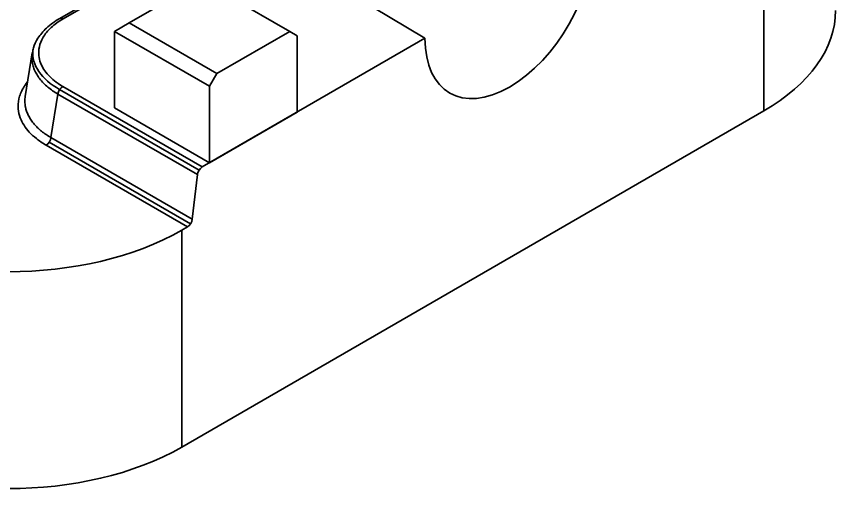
# Model space of a CAD drawing. Header units: millimetres. Extents: x 256 to 2096, y 1004 to 2403.
# Drawn here: x 1859.1 to 2096, y 1909.2 to 2045.7 of the extents above; entities that cross this region are included whole.
import ezdxf

# ---------------------------------------------------------------- set-up
doc = ezdxf.new("R2010")
doc.units = ezdxf.units.MM
doc.layers.add('1', color=7, linetype='Continuous', true_color=0xffffff)
doc.layers.add('8', color=7, linetype='Continuous', true_color=0xffffff)

msp = doc.modelspace()

# ---------------------------------------------------------------- linework, layer by layer
at = {"layer": '1', "color": 7, "linetype": 'Continuous', "lineweight": 35}
for p, q in [((2075.239, 2081.076), (2075.239, 2018.402)), ((1918.821, 2072.351), (1871.656, 2045.121)), ((1919.8, 2072.24), (1872.656, 2045.022)), ((1948.266, 2056.697), (1977.262, 2039.361)), ((1912.849, 2002.172), (1977.262, 2039.361)), ((1863.68, 2035.121), (1861.674, 2022.588)), ((1911.945, 2001.274), (1871.611, 2024.562)), ((1872.514, 2025.46), (1912.849, 2002.172)), ((1869.101, 2010.674), (1871.114, 2023.245)), ((1871.114, 2023.245), (1911.448, 1999.958)), ((1906.947, 1921.238), (2075.239, 2018.402)), ((1868.604, 2009.357), (1909.486, 1985.755)), ((1869.101, 2010.674), (1909.983, 1987.071)), ((1867.701, 2008.459), (1908.582, 1984.857)), ((1909.983, 1987.071), (1911.448, 1999.958)), ((1908.582, 1984.857), (1906.947, 1983.913)), ((1906.947, 1983.913), (1906.947, 1921.238))]:
    msp.add_line(p, q, dxfattribs=at)
for centre, major_axis, ratio, start_param, end_param in [((2001.7, 2053.471), (17.28, 29.93), 0.5773503, 2.3561945, 5.4977871), ((2025.034, 2047.387), (71, 0), 0.5773503, 5.4977871, 6.2831853), ((1872.656, 2043.389), (1, -1.732), 0.5773503, 2.3561945, 3.1423646), ((1890.048, 2035.354), (26.241, 0.188), 0.5731203, 3.0958696, 3.9292621), ((1872.514, 2023.827), (1, 1.732), 0.5773503, 0.7853982, 2.2165682), ((1867.701, 2010.092), (1, 1.732), 0.5773503, 3.9269908, 5.3581608), ((1912.849, 2000.539), (1, 1.732), 0.5773503, 0.7853982, 2.2165682), ((1908.582, 1986.49), (-1, -1.732), 0.5773503, 0.7853982, 2.2165682), ((1856.743, 2012.898), (-71, 0), 0.5773503, 0.7853982, 2.3561945), ((1856.743, 1950.224), (71, 0), 0.5773503, 3.9269908, 5.4977871)]:
    msp.add_ellipse(centre, major_axis=major_axis, ratio=ratio, start_param=start_param, end_param=end_param, dxfattribs=at)
for points, knots in [([(1871.656, 2045.12), (1870.179, 2044.266), (1867.751, 2042.497), (1865.281, 2039.534), (1864.077, 2037.121), (1863.831, 2035.719), (1863.788, 2035.291)], [0, 0, 0, 0, 0.333928, 0.630651, 0.8887371, 1, 1, 1, 1]), ([(1863.679, 2035.114), (1863.653, 2034.951), (1863.631, 2034.789), (1863.564, 2034.133), (1863.557, 2033.642), (1863.626, 2032.668), (1863.702, 2032.186), (1863.934, 2031.233), (1864.089, 2030.764), (1864.473, 2029.841), (1864.702, 2029.389), (1865.229, 2028.504), (1865.527, 2028.071), (1866.185, 2027.231), (1866.545, 2026.822), (1867.323, 2026.031), (1867.74, 2025.648), (1868.625, 2024.912), (1869.093, 2024.557), (1870.072, 2023.878), (1870.584, 2023.554), (1871.114, 2023.245)], [0, 0, 0, 0, 0.0352923, 0.0352923, 0.142482, 0.142482, 0.2496718, 0.2496718, 0.3568615, 0.3568615, 0.4640513, 0.4640513, 0.571241, 0.571241, 0.6784308, 0.6784308, 0.7856205, 0.7856205, 0.8928103, 0.8928103, 1, 1, 1, 1]), ([(1862.252, 2026.664), (1861.814, 2026.125), (1860.643, 2024.464), (1859.627, 2021.788), (1859.491, 2018.88), (1860.115, 2016.356), (1861.246, 2014.171), (1862.742, 2012.254), (1864.751, 2010.37), (1866.617, 2009.085), (1867.701, 2008.459)], [0, 0, 0, 0, 0.0649778, 0.1985524, 0.332127, 0.4657016, 0.5992762, 0.7328508, 0.8664254, 1, 1, 1, 1]), ([(1861.624, 2022.231), (1861.562, 2021.713), (1861.546, 2021.199), (1861.59, 2020.437), (1861.615, 2020.184), (1861.669, 2019.808), (1861.701, 2019.621), (1861.744, 2019.403), (1861.767, 2019.295), (1861.779, 2019.241), (1861.786, 2019.214), (1861.789, 2019.201), (1861.79, 2019.194), (1861.791, 2019.19), (1861.791, 2019.189), (1861.792, 2019.188), (1861.792, 2019.188), (1861.792, 2019.187), (1861.792, 2019.187), (1861.885, 2018.787), (1862.127, 2017.991), (1862.656, 2016.82), (1863.118, 2016.059), (1863.632, 2015.31), (1863.916, 2014.941), (1864.535, 2014.219), (1864.871, 2013.865), (1865.59, 2013.175), (1865.975, 2012.838), (1866.791, 2012.184), (1867.222, 2011.867), (1868.129, 2011.254), (1868.605, 2010.958), (1869.101, 2010.674)], [0, 0, 0, 0, 0.0999775, 0.0999775, 0.1499787, 0.1499787, 0.1749794, 0.1874797, 0.1937298, 0.1968549, 0.1984174, 0.1991987, 0.1995893, 0.1997847, 0.1998823, 0.1999312, 0.1999556, 0.1999556, 0.19998, 0.19998, 0.2999825, 0.399985, 0.4999875, 0.4999875, 0.59999, 0.59999, 0.6999925, 0.6999925, 0.799995, 0.799995, 0.8999975, 0.8999975, 1, 1, 1, 1]), ([(1861.672, 2022.579), (1861.654, 2022.463), (1861.638, 2022.347), (1861.624, 2022.231), (1861.624, 2022.231), (1861.624, 2022.231)], [0, 0, 0, 0, 0.9988846, 0.9988846, 1, 1, 1, 1])]:
    msp.add_open_spline(points, degree=3, knots=knots, dxfattribs=at)
for points in [[(1872.656, 2045.022), (1871.265, 2044.218), (1868.952, 2042.511), (1866.631, 2039.624), (1865.587, 2036.856), (1865.48, 2034.371), (1866.017, 2032.215), (1866.987, 2030.346), (1868.269, 2028.706), (1869.991, 2027.093), (1871.587, 2025.995), (1872.514, 2025.46)], [(1863.709, 2035.292), (1863.698, 2035.232), (1863.688, 2035.173), (1863.679, 2035.114)]]:
    msp.add_open_spline(points, degree=3, dxfattribs=at)
at = {"layer": '8', "color": 7, "linetype": 'Continuous', "lineweight": 35}
for p, q in [((1912.794, 2055.988), (1891.706, 2043.813)), ((1938.179, 2041.332), (1912.794, 2055.988)), ((1887.464, 2041.364), (1891.706, 2043.813)), ((1891.706, 2043.813), (1917.091, 2029.157)), ((1887.464, 2019.278), (1887.464, 2041.364)), ((1914.97, 2025.483), (1887.464, 2041.364)), ((1938.179, 2041.332), (1917.091, 2029.157)), ((1940.301, 2040.107), (1938.179, 2041.332)), ((1940.301, 2018.022), (1940.301, 2040.107)), ((1917.091, 2029.157), (1914.97, 2025.483)), ((1914.97, 2003.397), (1914.97, 2025.483)), ((1887.464, 2019.278), (1914.97, 2003.397)), ((1914.97, 2003.397), (1940.301, 2018.022))]:
    msp.add_line(p, q, dxfattribs=at)

doc.saveas('drawing.dxf')
